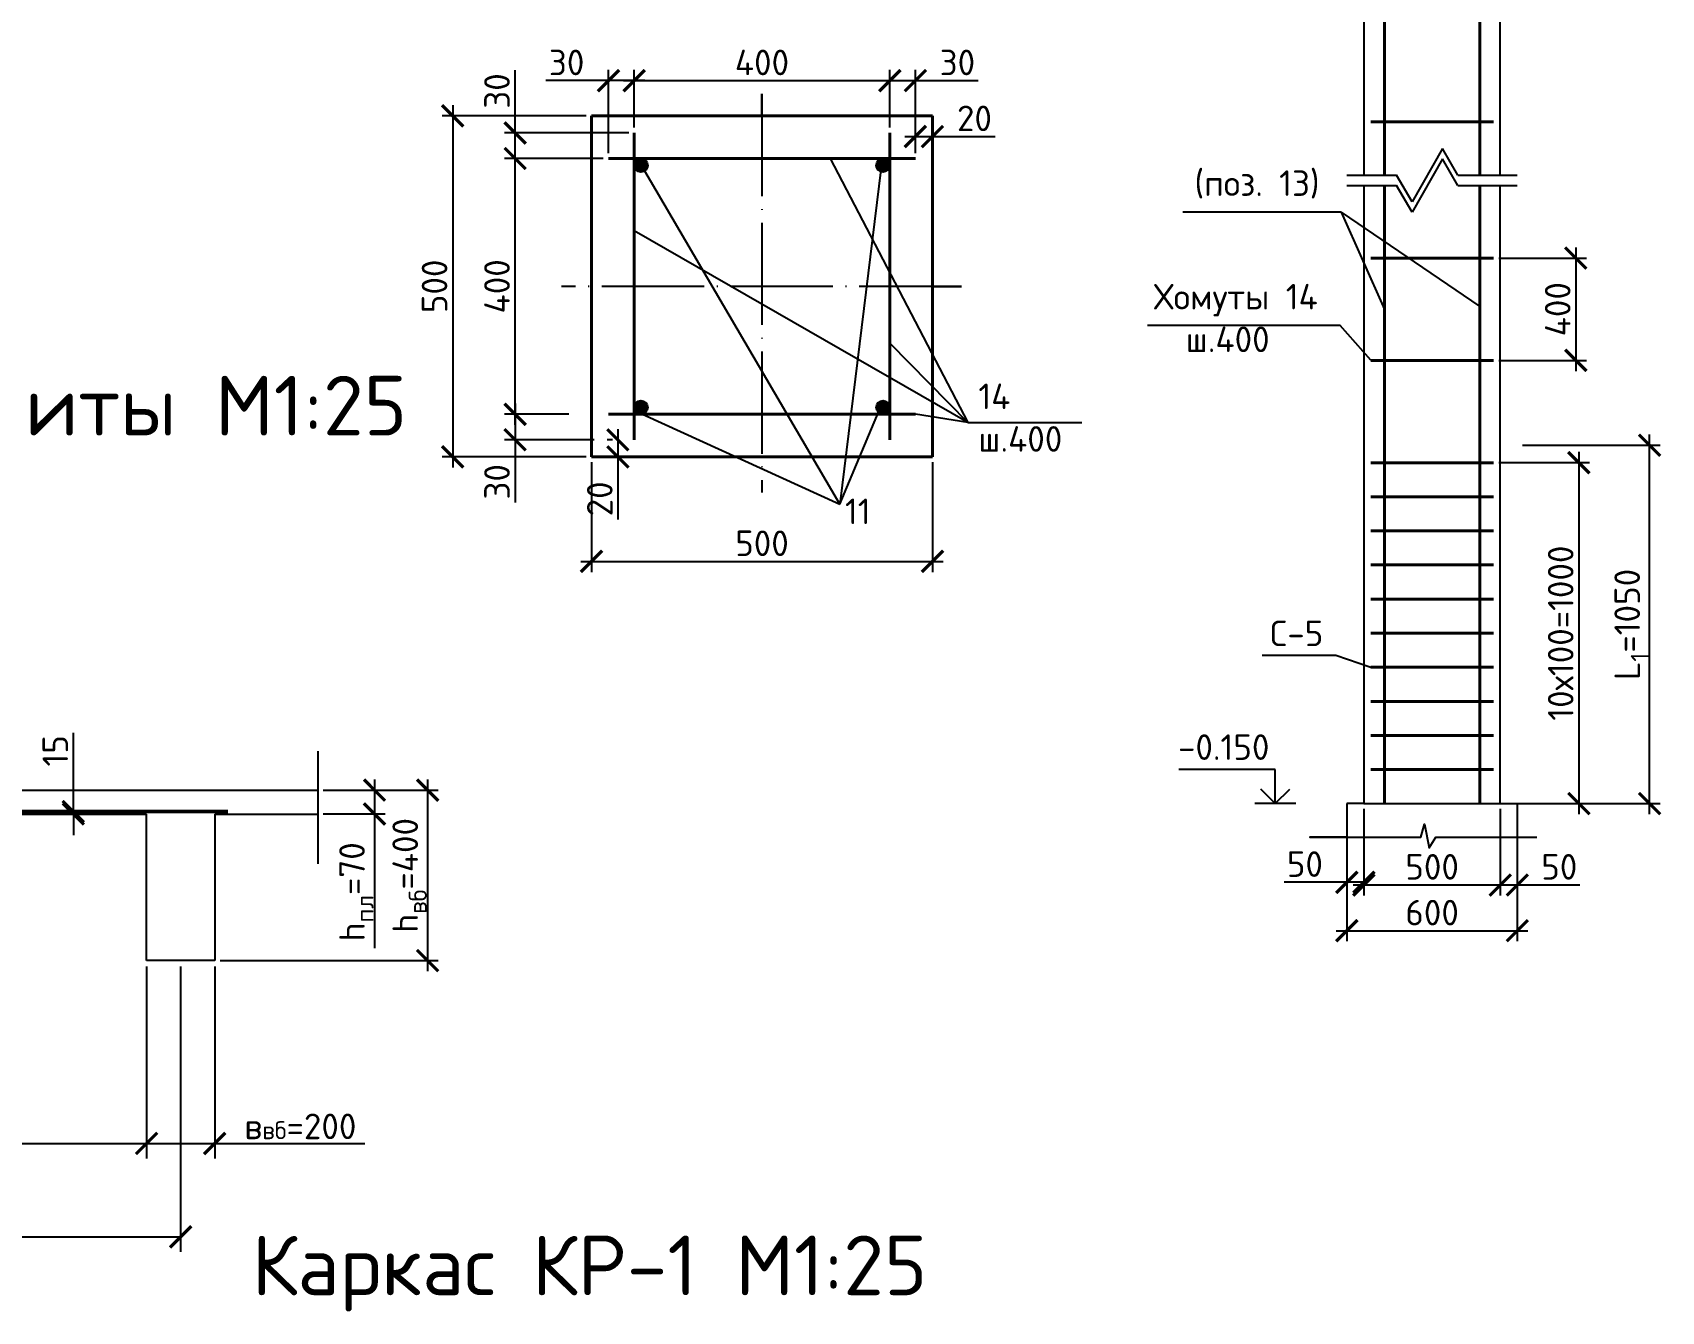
# Model space of a CAD drawing. Header units: millimetres. Extents: x -258556 to -95372, y 16759 to 83599.
# Drawn here: x -127601.2 to -127410.1, y 41723.7 to 41873.8 of the extents above; entities that cross this region are included whole.
import ezdxf

# ---------------------------------------------------------------- set-up
doc = ezdxf.new("R2010")
doc.units = ezdxf.units.MM
doc.header["$LTSCALE"] = 0.5
doc.linetypes.add('ACAD_ISO04W100', pattern=[30, 24, -3, 0, -3])
for name, color, linetype in [('оси', 7, 'ACAD_ISO04W100'), ('размеры', 7, 'Continuous'), ('тонкие', 7, 'Continuous'), ('Тонкий', 7, 'Continuous')]:
    doc.layers.add(name, color=color, linetype=linetype)
for name, color, linetype, lineweight in [('ТОЛСТЫЕ', 1, 'Continuous', 50), ('Толстый', 7, 'Continuous', 40), ('ТОНКИЕе', 7, 'Continuous', 25)]:
    doc.layers.add(name, color=color, linetype=linetype, lineweight=lineweight)
doc.styles.add('3.5', font='isocpeur.ttf', dxfattribs={"height": 3.5})
doc.styles.add('Наклонный3.5', font='isocpeur.ttf', dxfattribs={"height": 3})
doc.dimstyles.new('Строит25 3.5', dxfattribs={"dimtxt": 3.5, "dimasz": 2.5, "dimexe": 1.75, "dimexo": 0.7, "dimgap": 0.5, "dimtad": 1, "dimlfac": 25, "dimtxsty": '3.5', "dimblk": 'ARCHTICK', "dimcen": 0, "dimadec": 0, "dimazin": 0, "dimtfac": 1, "dimtmove": 0, "dimatfit": 3, "dimfxl": 1, "dimarcsym": 0})
doc.dimstyles.new('СТРОИТЕЛЬНЫЙ', dxfattribs={"dimtxt": 3.5, "dimasz": 2.5, "dimexe": 1.25, "dimexo": 0.625, "dimtad": 1, "dimdec": 0, "dimlfac": 100, "dimdsep": 46, "dimtxsty": 'Наклонный3.5', "dimblk1": 'ARCHTICK', "dimblk2": 'ARCHTICK', "dimsah": 1, "dimcen": 0, "dimdle": 1.25, "dimadec": 0, "dimazin": 0, "dimtfac": 0.75, "dimtdec": 0, "dimtmove": 0, "dimatfit": 3, "dimldrblk": 'ARCHTICK', "dimfxl": 1, "dimtolj": 1, "dimtzin": 0, "dimarcsym": 0})

# ---------------------------------------------------------------- blocks, each defined once
blk = doc.blocks.new('_ArchTick')
at = {"color": 0, "linetype": 'ByBlock', "const_width": 0.15}
blk.add_lwpolyline([(-0.5, -0.5), (0.5, 0.5)], dxfattribs=at)
blk = doc.blocks.new('*D903')
at = {"layer": 'Defpoints', "color": 0, "transparency": 16777216}
for p in [(-127647.87, 41764.88), (-127587.87, 41764.88), (-127587.87, 41743.43)]:
    blk.add_point(p, dxfattribs=at)
at = {"layer": 'Тонкий', "color": 0, "lineweight": -2, "transparency": 16777216}
for p, q in [((-127647.87, 41764.18), (-127647.87, 41741.68)), ((-127587.87, 41764.18), (-127587.87, 41741.68)), ((-127647.87, 41743.43), (-127587.87, 41743.43))]:
    blk.add_line(p, q, dxfattribs=at)
at = {"layer": 'Тонкий', "color": 0, "lineweight": -2, "transparency": 16777216, "xscale": 2.5, "yscale": 2.5, "zscale": 2.5, "rotation": 180}
blk.add_blockref('_ArchTick', (-127647.87, 41743.43), dxfattribs=at)
at = {"layer": 'Тонкий', "color": 0, "lineweight": -2, "transparency": 16777216, "xscale": 2.5, "yscale": 2.5, "zscale": 2.5}
blk.add_blockref('_ArchTick', (-127587.87, 41743.43), dxfattribs=at)
at = {"layer": 'Тонкий', "color": 0, "transparency": 16777216, "insert": (-127617.87, 41745.43), "char_height": 3, "attachment_point": 5, "style": 'Наклонный3.5'}
blk.add_mtext('l{\\H0.7x;\\S^ 02;}=1800', dxfattribs=at)
blk = doc.blocks.new('*D904')
at = {"layer": 'Defpoints', "color": 0, "transparency": 16777216}
for p in [(-127587.87, 41764.88), (-127579.87, 41764.88), (-127579.87, 41743.43)]:
    blk.add_point(p, dxfattribs=at)
at = {"layer": 'Тонкий', "color": 0, "lineweight": -2, "transparency": 16777216}
for p, q in [((-127587.87, 41764.18), (-127587.87, 41741.68)), ((-127579.87, 41764.18), (-127579.87, 41741.68)), ((-127587.87, 41743.43), (-127579.87, 41743.43)), ((-127579.87, 41743.43), (-127562.27, 41743.43))]:
    blk.add_line(p, q, dxfattribs=at)
at = {"layer": 'Тонкий', "color": 0, "lineweight": -2, "transparency": 16777216, "xscale": 2.5, "yscale": 2.5, "zscale": 2.5, "rotation": 180}
blk.add_blockref('_ArchTick', (-127587.87, 41743.43), dxfattribs=at)
at = {"layer": 'Тонкий', "color": 0, "lineweight": -2, "transparency": 16777216, "xscale": 2.5, "yscale": 2.5, "zscale": 2.5}
blk.add_blockref('_ArchTick', (-127579.87, 41743.43), dxfattribs=at)
at = {"layer": 'Тонкий', "color": 0, "transparency": 16777216, "insert": (-127569.82, 41745.43), "char_height": 3, "attachment_point": 5, "style": 'Наклонный3.5'}
blk.add_mtext('в{\\H0.7x;\\S^ вб;\\H1.42857x;=}200', dxfattribs=at)
blk = doc.blocks.new('*D894')
at = {"layer": 'Defpoints', "color": 0, "transparency": 16777216}
for p in [(-127651.87, 41764.88), (-127583.87, 41764.88), (-127583.87, 41732.46)]:
    blk.add_point(p, dxfattribs=at)
at = {"layer": 'Тонкий', "color": 0, "lineweight": -2, "transparency": 16777216}
for p, q in [((-127651.87, 41764.18), (-127651.87, 41730.71)), ((-127583.87, 41764.18), (-127583.87, 41730.71)), ((-127651.87, 41732.46), (-127583.87, 41732.46))]:
    blk.add_line(p, q, dxfattribs=at)
at = {"layer": 'Тонкий', "color": 0, "lineweight": -2, "transparency": 16777216, "xscale": 2.5, "yscale": 2.5, "zscale": 2.5, "rotation": 180}
blk.add_blockref('_ArchTick', (-127651.87, 41732.46), dxfattribs=at)
at = {"layer": 'Тонкий', "color": 0, "lineweight": -2, "transparency": 16777216, "xscale": 2.5, "yscale": 2.5, "zscale": 2.5}
blk.add_blockref('_ArchTick', (-127583.87, 41732.46), dxfattribs=at)
at = {"layer": 'Тонкий', "color": 0, "transparency": 16777216, "insert": (-127617.87, 41734.46), "char_height": 3, "attachment_point": 5, "style": 'Наклонный3.5'}
blk.add_mtext('В{\\H0.7x;\\S^ вб;\\H1.42857x;=2000}', dxfattribs=at)
blk = doc.blocks.new('*D908')
at = {"layer": 'Defpoints', "color": 0, "transparency": 16777216}
for p in [(-127567.78, 41784.88), (-127567.78, 41782.08), (-127561.12, 41782.08)]:
    blk.add_point(p, dxfattribs=at)
at = {"layer": 'размеры', "color": 0, "lineweight": -2, "transparency": 16777216}
for p, q in [((-127567.15, 41784.88), (-127559.87, 41784.88)), ((-127561.12, 41786.13), (-127561.12, 41782.08)), ((-127567.15, 41782.08), (-127559.87, 41782.08)), ((-127561.12, 41782.08), (-127561.12, 41766.33))]:
    blk.add_line(p, q, dxfattribs=at)
at = {"layer": 'размеры', "color": 0, "lineweight": -2, "transparency": 16777216, "xscale": 2.5, "yscale": 2.5, "zscale": 2.5}
for p, rotation in [((-127561.12, 41784.88), 90), ((-127561.12, 41782.08), 270)]:
    blk.add_blockref('_ArchTick', p, dxfattribs=dict(at, rotation=rotation))
at = {"layer": 'размеры', "color": 0, "transparency": 16777216, "insert": (-127563.25, 41772.95), "char_height": 3, "attachment_point": 5, "rotation": 90, "style": 'Наклонный3.5'}
blk.add_mtext('\\A1;h{\\H0.7x;\\S^ пл;}=70', dxfattribs=at)
blk = doc.blocks.new('*D909')
at = {"layer": 'Defpoints', "color": 0, "transparency": 16777216}
for p in [(-127561.12, 41784.88), (-127579.87, 41764.88), (-127554.89, 41764.88)]:
    blk.add_point(p, dxfattribs=at)
at = {"layer": 'размеры', "color": 0, "lineweight": -2, "transparency": 16777216}
for p, q in [((-127560.5, 41784.88), (-127553.64, 41784.88)), ((-127554.89, 41786.13), (-127554.89, 41763.63)), ((-127579.25, 41764.88), (-127553.64, 41764.88))]:
    blk.add_line(p, q, dxfattribs=at)
at = {"layer": 'размеры', "color": 0, "lineweight": -2, "transparency": 16777216, "xscale": 2.5, "yscale": 2.5, "zscale": 2.5}
for p, rotation in [((-127554.89, 41784.88), 90), ((-127554.89, 41764.88), 270)]:
    blk.add_blockref('_ArchTick', p, dxfattribs=dict(at, rotation=rotation))
at = {"layer": 'размеры', "color": 0, "transparency": 16777216, "insert": (-127557.01, 41774.88), "char_height": 3, "attachment_point": 5, "rotation": 90, "style": 'Наклонный3.5'}
blk.add_mtext('\\A1;h{\\H0.7x;\\S^ вб;}=400', dxfattribs=at)
blk = doc.blocks.new('*D968')
at = {"layer": 'Defpoints', "color": 0, "transparency": 16777216}
for p in [(-127596.46, 41782.36), (-127587.87, 41782.08), (-127578.34, 41782.36)]:
    blk.add_point(p, dxfattribs=at)
at = {"layer": 'размеры', "color": 0, "lineweight": -2, "transparency": 16777216}
for p, q in [((-127596.46, 41782.36), (-127596.46, 41791.61)), ((-127578.97, 41782.36), (-127597.71, 41782.36)), ((-127588.5, 41782.08), (-127597.71, 41782.08)), ((-127596.46, 41782.08), (-127596.46, 41782.36)), ((-127596.46, 41782.08), (-127596.46, 41779.58))]:
    blk.add_line(p, q, dxfattribs=at)
at = {"layer": 'размеры', "color": 0, "lineweight": -2, "transparency": 16777216, "xscale": 2.5, "yscale": 2.5, "zscale": 2.5}
for p, rotation in [((-127596.46, 41782.36), 270), ((-127596.46, 41782.08), 90)]:
    blk.add_blockref('_ArchTick', p, dxfattribs=dict(at, rotation=rotation))
at = {"layer": 'размеры', "color": 0, "transparency": 16777216, "insert": (-127598.58, 41789.49), "char_height": 3, "attachment_point": 5, "rotation": 90, "style": 'Наклонный3.5'}
blk.add_mtext('\\A1;15', dxfattribs=at)
blk = doc.blocks.new('*D986')
at = {"layer": 'Defpoints', "color": 0, "transparency": 16777216}
for p in [(-127429.83, 41823.3), (-127429.83, 41783.3), (-127419.81, 41783.3)]:
    blk.add_point(p, dxfattribs=at)
at = {"layer": 'тонкие', "color": 0, "lineweight": -2, "transparency": 16777216}
for p, q in [((-127429.21, 41823.3), (-127418.56, 41823.3)), ((-127419.81, 41824.55), (-127419.81, 41782.05)), ((-127429.21, 41783.3), (-127418.56, 41783.3))]:
    blk.add_line(p, q, dxfattribs=at)
at = {"layer": 'тонкие', "color": 0, "lineweight": -2, "transparency": 16777216, "xscale": 2.5, "yscale": 2.5, "zscale": 2.5}
for p, rotation in [((-127419.81, 41823.3), 90), ((-127419.81, 41783.3), 270)]:
    blk.add_blockref('_ArchTick', p, dxfattribs=dict(at, rotation=rotation))
at = {"layer": 'тонкие', "color": 0, "transparency": 16777216, "insert": (-127421.94, 41803.3), "char_height": 3, "attachment_point": 5, "rotation": 90, "style": 'Наклонный3.5'}
blk.add_mtext('\\A1;10х100=1000', dxfattribs=at)
blk = doc.blocks.new('*D987')
at = {"layer": 'Defpoints', "color": 0, "transparency": 16777216}
for p in [(-127429.83, 41847.3), (-127429.83, 41835.3), (-127420.17, 41835.3)]:
    blk.add_point(p, dxfattribs=at)
at = {"layer": 'Тонкий', "color": 0, "lineweight": -2, "transparency": 16777216}
for p, q in [((-127420.17, 41848.55), (-127420.17, 41834.05)), ((-127429.21, 41847.3), (-127418.92, 41847.3)), ((-127429.21, 41835.3), (-127418.92, 41835.3))]:
    blk.add_line(p, q, dxfattribs=at)
at = {"layer": 'Тонкий', "color": 0, "lineweight": -2, "transparency": 16777216, "xscale": 2.5, "yscale": 2.5, "zscale": 2.5}
for p, rotation in [((-127420.17, 41847.3), 90), ((-127420.17, 41835.3), 270)]:
    blk.add_blockref('_ArchTick', p, dxfattribs=dict(at, rotation=rotation))
at = {"layer": 'Тонкий', "color": 0, "transparency": 16777216, "insert": (-127422.29, 41841.3), "char_height": 3, "attachment_point": 5, "rotation": 90, "style": 'Наклонный3.5'}
blk.add_mtext('\\A1;400', dxfattribs=at)
blk = doc.blocks.new('*D988')
at = {"layer": 'Defpoints', "color": 0, "transparency": 16777216}
for p in [(-127497.66, 41868.12), (-127500.66, 41861.98), (-127497.66, 41858.98)]:
    blk.add_point(p, dxfattribs=at)
at = {"layer": 'тонкие', "color": 0, "lineweight": -2, "transparency": 16777216}
for p, q in [((-127500.66, 41862.6), (-127500.66, 41869.37)), ((-127497.66, 41859.6), (-127497.66, 41869.37)), ((-127501.91, 41868.12), (-127497.66, 41868.12)), ((-127497.66, 41868.12), (-127490.31, 41868.12))]:
    blk.add_line(p, q, dxfattribs=at)
at = {"layer": 'тонкие', "color": 0, "lineweight": -2, "transparency": 16777216, "xscale": 2.5, "yscale": 2.5, "zscale": 2.5, "rotation": 180}
blk.add_blockref('_ArchTick', (-127500.66, 41868.12), dxfattribs=at)
at = {"layer": 'тонкие', "color": 0, "lineweight": -2, "transparency": 16777216, "xscale": 2.5, "yscale": 2.5, "zscale": 2.5}
blk.add_blockref('_ArchTick', (-127497.66, 41868.12), dxfattribs=at)
at = {"layer": 'тонкие', "color": 0, "transparency": 16777216, "insert": (-127492.73, 41870.25), "char_height": 3, "attachment_point": 5, "style": 'Наклонный3.5'}
blk.add_mtext('\\A1;30', dxfattribs=at)
blk = doc.blocks.new('*D989')
at = {"layer": 'Defpoints', "color": 0, "transparency": 16777216}
for p in [(-127495.66, 41861.56), (-127497.66, 41858.98), (-127495.66, 41858.98)]:
    blk.add_point(p, dxfattribs=at)
at = {"layer": 'тонкие', "color": 0, "lineweight": -2, "transparency": 16777216}
for p, q in [((-127498.91, 41861.56), (-127495.66, 41861.56)), ((-127497.66, 41859.6), (-127497.66, 41862.81)), ((-127495.66, 41859.6), (-127495.66, 41862.81)), ((-127495.66, 41861.56), (-127488.31, 41861.56))]:
    blk.add_line(p, q, dxfattribs=at)
at = {"layer": 'тонкие', "color": 0, "lineweight": -2, "transparency": 16777216, "xscale": 2.5, "yscale": 2.5, "zscale": 2.5, "rotation": 180}
blk.add_blockref('_ArchTick', (-127497.66, 41861.56), dxfattribs=at)
at = {"layer": 'тонкие', "color": 0, "lineweight": -2, "transparency": 16777216, "xscale": 2.5, "yscale": 2.5, "zscale": 2.5}
blk.add_blockref('_ArchTick', (-127495.66, 41861.56), dxfattribs=at)
at = {"layer": 'тонкие', "color": 0, "transparency": 16777216, "insert": (-127490.73, 41863.69), "char_height": 3, "attachment_point": 5, "style": 'Наклонный3.5'}
blk.add_mtext('\\A1;20', dxfattribs=at)
blk = doc.blocks.new('*D990')
at = {"layer": 'Defpoints', "color": 0, "transparency": 16777216}
for p in [(-127533.66, 41868.12), (-127530.66, 41861.98), (-127533.66, 41858.98)]:
    blk.add_point(p, dxfattribs=at)
at = {"layer": 'тонкие', "color": 0, "lineweight": -2, "transparency": 16777216}
for p, q in [((-127533.66, 41859.6), (-127533.66, 41869.37)), ((-127530.66, 41862.6), (-127530.66, 41869.37)), ((-127533.66, 41868.12), (-127541.01, 41868.12)), ((-127529.41, 41868.12), (-127533.66, 41868.12))]:
    blk.add_line(p, q, dxfattribs=at)
at = {"layer": 'тонкие', "color": 0, "lineweight": -2, "transparency": 16777216, "xscale": 2.5, "yscale": 2.5, "zscale": 2.5, "rotation": 180}
blk.add_blockref('_ArchTick', (-127533.66, 41868.12), dxfattribs=at)
at = {"layer": 'тонкие', "color": 0, "lineweight": -2, "transparency": 16777216, "xscale": 2.5, "yscale": 2.5, "zscale": 2.5}
blk.add_blockref('_ArchTick', (-127530.66, 41868.12), dxfattribs=at)
at = {"layer": 'тонкие', "color": 0, "transparency": 16777216, "insert": (-127538.58, 41870.25), "char_height": 3, "attachment_point": 5, "style": 'Наклонный3.5'}
blk.add_mtext('\\A1;30', dxfattribs=at)
blk = doc.blocks.new('*D991')
at = {"layer": 'Defpoints', "color": 0, "transparency": 16777216}
for p in [(-127537.71, 41828.98), (-127544.62, 41825.98), (-127534.71, 41825.98)]:
    blk.add_point(p, dxfattribs=at)
at = {"layer": 'тонкие', "color": 0, "lineweight": -2, "transparency": 16777216}
for p, q in [((-127538.33, 41828.98), (-127545.87, 41828.98)), ((-127544.62, 41830.23), (-127544.62, 41825.98)), ((-127535.33, 41825.98), (-127545.87, 41825.98)), ((-127544.62, 41825.98), (-127544.62, 41818.63))]:
    blk.add_line(p, q, dxfattribs=at)
at = {"layer": 'тонкие', "color": 0, "lineweight": -2, "transparency": 16777216, "xscale": 2.5, "yscale": 2.5, "zscale": 2.5}
for p, rotation in [((-127544.62, 41828.98), 90), ((-127544.62, 41825.98), 270)]:
    blk.add_blockref('_ArchTick', p, dxfattribs=dict(at, rotation=rotation))
at = {"layer": 'тонкие', "color": 0, "transparency": 16777216, "insert": (-127546.75, 41821.05), "char_height": 3, "attachment_point": 5, "rotation": 90, "style": 'Наклонный3.5'}
blk.add_mtext('\\A1;30', dxfattribs=at)
blk = doc.blocks.new('*D992')
at = {"layer": 'Defpoints', "color": 0, "transparency": 16777216}
for p in [(-127532.57, 41825.98), (-127532.57, 41823.98), (-127532.57, 41823.98)]:
    blk.add_point(p, dxfattribs=at)
at = {"layer": 'тонкие', "color": 0, "lineweight": -2, "transparency": 16777216}
for p, q in [((-127532.57, 41827.23), (-127532.57, 41823.98)), ((-127533.19, 41825.98), (-127533.82, 41825.98)), ((-127533.19, 41823.98), (-127533.82, 41823.98)), ((-127532.57, 41823.98), (-127532.57, 41816.63))]:
    blk.add_line(p, q, dxfattribs=at)
at = {"layer": 'тонкие', "color": 0, "lineweight": -2, "transparency": 16777216, "xscale": 2.5, "yscale": 2.5, "zscale": 2.5}
for p, rotation in [((-127532.57, 41825.98), 90), ((-127532.57, 41823.98), 270)]:
    blk.add_blockref('_ArchTick', p, dxfattribs=dict(at, rotation=rotation))
at = {"layer": 'тонкие', "color": 0, "transparency": 16777216, "insert": (-127534.69, 41819.05), "char_height": 3, "attachment_point": 5, "rotation": 90, "style": 'Наклонный3.5'}
blk.add_mtext('\\A1;20', dxfattribs=at)
blk = doc.blocks.new('*D993')
at = {"layer": 'Defpoints', "color": 0, "transparency": 16777216}
for p in [(-127530.66, 41868.12), (-127500.66, 41868.12), (-127500.66, 41868.12)]:
    blk.add_point(p, dxfattribs=at)
at = {"layer": 'тонкие', "color": 0, "lineweight": -2, "transparency": 16777216}
for p, q in [((-127530.66, 41868.75), (-127530.66, 41869.37)), ((-127500.66, 41868.75), (-127500.66, 41869.37)), ((-127531.91, 41868.12), (-127499.41, 41868.12))]:
    blk.add_line(p, q, dxfattribs=at)
at = {"layer": 'тонкие', "color": 0, "lineweight": -2, "transparency": 16777216, "xscale": 2.5, "yscale": 2.5, "zscale": 2.5, "rotation": 180}
blk.add_blockref('_ArchTick', (-127530.66, 41868.12), dxfattribs=at)
at = {"layer": 'тонкие', "color": 0, "lineweight": -2, "transparency": 16777216, "xscale": 2.5, "yscale": 2.5, "zscale": 2.5}
blk.add_blockref('_ArchTick', (-127500.66, 41868.12), dxfattribs=at)
at = {"layer": 'тонкие', "color": 0, "transparency": 16777216, "insert": (-127515.66, 41870.25), "char_height": 3, "attachment_point": 5, "style": 'Наклонный3.5'}
blk.add_mtext('\\A1;400', dxfattribs=at)
blk = doc.blocks.new('*D994')
at = {"layer": 'Defpoints', "color": 0, "transparency": 16777216}
for p in [(-127544.62, 41858.98), (-127537.71, 41858.98), (-127544.62, 41828.98)]:
    blk.add_point(p, dxfattribs=at)
at = {"layer": 'тонкие', "color": 0, "lineweight": -2, "transparency": 16777216}
for p, q in [((-127544.62, 41827.73), (-127544.62, 41860.23)), ((-127538.33, 41858.98), (-127545.87, 41858.98)), ((-127545.25, 41828.98), (-127545.87, 41828.98))]:
    blk.add_line(p, q, dxfattribs=at)
at = {"layer": 'тонкие', "color": 0, "lineweight": -2, "transparency": 16777216, "xscale": 2.5, "yscale": 2.5, "zscale": 2.5}
for p, rotation in [((-127544.62, 41858.98), 90), ((-127544.62, 41828.98), 270)]:
    blk.add_blockref('_ArchTick', p, dxfattribs=dict(at, rotation=rotation))
at = {"layer": 'тонкие', "color": 0, "transparency": 16777216, "insert": (-127546.75, 41843.98), "char_height": 3, "attachment_point": 5, "rotation": 90, "style": 'Наклонный3.5'}
blk.add_mtext('\\A1;400', dxfattribs=at)
blk = doc.blocks.new('*D995')
at = {"layer": 'Defpoints', "color": 0, "transparency": 16777216}
for p in [(-127544.62, 41861.98), (-127530.66, 41861.98), (-127533.66, 41858.98)]:
    blk.add_point(p, dxfattribs=at)
at = {"layer": 'тонкие', "color": 0, "lineweight": -2, "transparency": 16777216}
for p, q in [((-127544.62, 41861.98), (-127544.62, 41869.33)), ((-127531.28, 41861.98), (-127545.87, 41861.98)), ((-127544.62, 41857.73), (-127544.62, 41861.98)), ((-127534.28, 41858.98), (-127545.87, 41858.98))]:
    blk.add_line(p, q, dxfattribs=at)
at = {"layer": 'тонкие', "color": 0, "lineweight": -2, "transparency": 16777216, "xscale": 2.5, "yscale": 2.5, "zscale": 2.5}
for p, rotation in [((-127544.62, 41861.98), 90), ((-127544.62, 41858.98), 270)]:
    blk.add_blockref('_ArchTick', p, dxfattribs=dict(at, rotation=rotation))
at = {"layer": 'тонкие', "color": 0, "transparency": 16777216, "insert": (-127546.75, 41866.9), "char_height": 3, "attachment_point": 5, "rotation": 90, "style": 'Наклонный3.5'}
blk.add_mtext('\\A1;30', dxfattribs=at)
blk = doc.blocks.new('*D996')
at = {"layer": 'Defpoints', "color": 0, "transparency": 16777216}
for p in [(-127447.03, 41783.3), (-127445.03, 41783.3), (-127445.03, 41774.07)]:
    blk.add_point(p, dxfattribs=at)
at = {"layer": 'размеры', "color": 0, "lineweight": -2, "transparency": 16777216}
for p, q in [((-127447.03, 41782.67), (-127447.03, 41772.82)), ((-127445.03, 41782.67), (-127445.03, 41772.82)), ((-127447.03, 41774.07), (-127454.38, 41774.07)), ((-127445.03, 41774.07), (-127448.28, 41774.07))]:
    blk.add_line(p, q, dxfattribs=at)
at = {"layer": 'размеры', "color": 0, "lineweight": -2, "transparency": 16777216, "xscale": 2.5, "yscale": 2.5, "zscale": 2.5, "rotation": 180}
blk.add_blockref('_ArchTick', (-127447.03, 41774.07), dxfattribs=at)
at = {"layer": 'размеры', "color": 0, "lineweight": -2, "transparency": 16777216, "xscale": 2.5, "yscale": 2.5, "zscale": 2.5}
blk.add_blockref('_ArchTick', (-127445.03, 41774.07), dxfattribs=at)
at = {"layer": 'размеры', "color": 0, "transparency": 16777216, "insert": (-127451.96, 41776.2), "char_height": 3, "attachment_point": 5, "style": 'Наклонный3.5'}
blk.add_mtext('\\A1;50', dxfattribs=at)
blk = doc.blocks.new('*D997')
at = {"layer": 'Defpoints', "color": 0, "transparency": 16777216}
for p in [(-127429.03, 41783.3), (-127427.03, 41783.3), (-127427.03, 41773.75)]:
    blk.add_point(p, dxfattribs=at)
at = {"layer": 'размеры', "color": 0, "lineweight": -2, "transparency": 16777216}
for p, q in [((-127429.03, 41782.67), (-127429.03, 41772.5)), ((-127427.03, 41782.67), (-127427.03, 41772.5)), ((-127430.28, 41773.75), (-127427.03, 41773.75)), ((-127427.03, 41773.75), (-127419.68, 41773.75))]:
    blk.add_line(p, q, dxfattribs=at)
at = {"layer": 'размеры', "color": 0, "lineweight": -2, "transparency": 16777216, "xscale": 2.5, "yscale": 2.5, "zscale": 2.5, "rotation": 180}
blk.add_blockref('_ArchTick', (-127429.03, 41773.75), dxfattribs=at)
at = {"layer": 'размеры', "color": 0, "lineweight": -2, "transparency": 16777216, "xscale": 2.5, "yscale": 2.5, "zscale": 2.5}
blk.add_blockref('_ArchTick', (-127427.03, 41773.75), dxfattribs=at)
at = {"layer": 'размеры', "color": 0, "transparency": 16777216, "insert": (-127422.11, 41775.88), "char_height": 3, "attachment_point": 5, "style": 'Наклонный3.5'}
blk.add_mtext('\\A1;50', dxfattribs=at)
blk = doc.blocks.new('*D998')
at = {"layer": 'Defpoints', "color": 0, "transparency": 16777216}
for p in [(-127445.03, 41779.36), (-127429.03, 41779.36), (-127429.03, 41773.75)]:
    blk.add_point(p, dxfattribs=at)
at = {"layer": 'размеры', "color": 0, "lineweight": -2, "transparency": 16777216}
for p, q in [((-127445.03, 41778.73), (-127445.03, 41772.5)), ((-127429.03, 41778.73), (-127429.03, 41772.5)), ((-127446.28, 41773.75), (-127427.78, 41773.75))]:
    blk.add_line(p, q, dxfattribs=at)
at = {"layer": 'размеры', "color": 0, "lineweight": -2, "transparency": 16777216, "xscale": 2.5, "yscale": 2.5, "zscale": 2.5, "rotation": 180}
blk.add_blockref('_ArchTick', (-127445.03, 41773.75), dxfattribs=at)
at = {"layer": 'размеры', "color": 0, "lineweight": -2, "transparency": 16777216, "xscale": 2.5, "yscale": 2.5, "zscale": 2.5}
blk.add_blockref('_ArchTick', (-127429.03, 41773.75), dxfattribs=at)
at = {"layer": 'размеры', "color": 0, "transparency": 16777216, "insert": (-127437.03, 41775.88), "char_height": 3, "attachment_point": 5, "style": 'Наклонный3.5'}
blk.add_mtext('\\A1;500', dxfattribs=at)
blk = doc.blocks.new('*D999')
at = {"layer": 'Defpoints', "color": 0, "transparency": 16777216}
for p in [(-127447.03, 41774.07), (-127427.03, 41773.75), (-127427.03, 41768.39)]:
    blk.add_point(p, dxfattribs=at)
at = {"layer": 'размеры', "color": 0, "lineweight": -2, "transparency": 16777216}
for p, q in [((-127447.03, 41773.45), (-127447.03, 41767.14)), ((-127427.03, 41773.13), (-127427.03, 41767.14)), ((-127448.28, 41768.39), (-127425.78, 41768.39))]:
    blk.add_line(p, q, dxfattribs=at)
at = {"layer": 'размеры', "color": 0, "lineweight": -2, "transparency": 16777216, "xscale": 2.5, "yscale": 2.5, "zscale": 2.5, "rotation": 180}
blk.add_blockref('_ArchTick', (-127447.03, 41768.39), dxfattribs=at)
at = {"layer": 'размеры', "color": 0, "lineweight": -2, "transparency": 16777216, "xscale": 2.5, "yscale": 2.5, "zscale": 2.5}
blk.add_blockref('_ArchTick', (-127427.03, 41768.39), dxfattribs=at)
at = {"layer": 'размеры', "color": 0, "transparency": 16777216, "insert": (-127437.03, 41770.51), "char_height": 3, "attachment_point": 5, "style": 'Наклонный3.5'}
blk.add_mtext('\\A1;600', dxfattribs=at)
blk = doc.blocks.new('*D1000')
at = {"layer": 'Defpoints', "color": 0, "transparency": 16777216}
for p in [(-127427.03, 41825.34), (-127411.51, 41825.34), (-127427.03, 41783.3)]:
    blk.add_point(p, dxfattribs=at)
at = {"layer": 'размеры', "color": 0, "lineweight": -2, "transparency": 16777216}
for p, q in [((-127411.51, 41782.05), (-127411.51, 41826.59)), ((-127426.41, 41825.34), (-127410.26, 41825.34)), ((-127426.41, 41783.3), (-127410.26, 41783.3))]:
    blk.add_line(p, q, dxfattribs=at)
at = {"layer": 'размеры', "color": 0, "lineweight": -2, "transparency": 16777216, "xscale": 2.5, "yscale": 2.5, "zscale": 2.5}
for p, rotation in [((-127411.51, 41825.34), 90), ((-127411.51, 41783.3), 270)]:
    blk.add_blockref('_ArchTick', p, dxfattribs=dict(at, rotation=rotation))
at = {"layer": 'размеры', "color": 0, "transparency": 16777216, "insert": (-127413.63, 41804.32), "char_height": 3, "attachment_point": 5, "rotation": 90, "style": 'Наклонный3.5'}
blk.add_mtext('\\A1;L{\\H0.7x;\\S^ 1;}=1050', dxfattribs=at)
blk = doc.blocks.new('*D1001')
at = {"layer": 'Defpoints', "color": 0, "transparency": 16777216}
for p in [(-127535.66, 41823.98), (-127495.66, 41823.98), (-127495.66, 41811.72)]:
    blk.add_point(p, dxfattribs=at)
at = {"layer": 'размеры', "color": 0, "lineweight": -2, "transparency": 16777216}
for p, q in [((-127535.66, 41823.35), (-127535.66, 41810.47)), ((-127495.66, 41823.35), (-127495.66, 41810.47)), ((-127536.91, 41811.72), (-127494.41, 41811.72))]:
    blk.add_line(p, q, dxfattribs=at)
at = {"layer": 'размеры', "color": 0, "lineweight": -2, "transparency": 16777216, "xscale": 2.5, "yscale": 2.5, "zscale": 2.5, "rotation": 180}
blk.add_blockref('_ArchTick', (-127535.66, 41811.72), dxfattribs=at)
at = {"layer": 'размеры', "color": 0, "lineweight": -2, "transparency": 16777216, "xscale": 2.5, "yscale": 2.5, "zscale": 2.5}
blk.add_blockref('_ArchTick', (-127495.66, 41811.72), dxfattribs=at)
at = {"layer": 'размеры', "color": 0, "transparency": 16777216, "insert": (-127515.66, 41813.84), "char_height": 3, "attachment_point": 5, "style": 'Наклонный3.5'}
blk.add_mtext('\\A1;500', dxfattribs=at)
blk = doc.blocks.new('*D1002')
at = {"layer": 'Defpoints', "color": 0, "transparency": 16777216}
for p in [(-127535.66, 41863.98), (-127551.95, 41823.98), (-127535.66, 41823.98)]:
    blk.add_point(p, dxfattribs=at)
at = {"layer": 'размеры', "color": 0, "lineweight": -2, "transparency": 16777216}
for p, q in [((-127551.95, 41865.23), (-127551.95, 41822.73)), ((-127536.28, 41863.98), (-127553.2, 41863.98)), ((-127536.28, 41823.98), (-127553.2, 41823.98))]:
    blk.add_line(p, q, dxfattribs=at)
at = {"layer": 'размеры', "color": 0, "lineweight": -2, "transparency": 16777216, "xscale": 2.5, "yscale": 2.5, "zscale": 2.5}
for p, rotation in [((-127551.95, 41863.98), 90), ((-127551.95, 41823.98), 270)]:
    blk.add_blockref('_ArchTick', p, dxfattribs=dict(at, rotation=rotation))
at = {"layer": 'размеры', "color": 0, "transparency": 16777216, "insert": (-127554.08, 41843.98), "char_height": 3, "attachment_point": 5, "rotation": 90, "style": 'Наклонный3.5'}
blk.add_mtext('\\A1;500', dxfattribs=at)

msp = doc.modelspace()

# ---------------------------------------------------------------- hatches: boundary and pattern name
at = {"layer": 'тонкие'}
h = msp.add_hatch(color=7, dxfattribs=at)
h.dxf.hatch_style = 1
h.paths.add_polyline_path([(-127529.05869, 41858.17961, 1), (-127530.65869, 41858.17961, 1)])
h = msp.add_hatch(color=7, dxfattribs=at)
h.dxf.hatch_style = 1
h.paths.add_polyline_path([(-127500.65869, 41858.17961, 1), (-127502.25869, 41858.17961, 1)])
h = msp.add_hatch(color=7, dxfattribs=at)
h.dxf.hatch_style = 1
h.paths.add_polyline_path([(-127529.05869, 41829.77961, 1), (-127530.65869, 41829.77961, 1)])
h = msp.add_hatch(color=7, dxfattribs=at)
h.dxf.hatch_style = 1
h.paths.add_polyline_path([(-127500.65869, 41829.77961, 1), (-127502.25869, 41829.77961, 1)])

# ---------------------------------------------------------------- linework, layer by layer
at = {"layer": 'оси', "color": 7}
for points in [[(-127515.65869, 41863.97961), (-127515.65869, 41866.55128), (-127515.65869, 41819.81254)], [(-127495.65869, 41843.97961), (-127492.2526, 41843.97961), (-127539.19305, 41843.97961)]]:
    msp.add_lwpolyline(points, dxfattribs=at)
at = {"layer": 'ТОЛСТЫЕ', "color": 7}
msp.add_lwpolyline([(-127578.3425, 41782.36301), (-127629.81768, 41782.36301), (-127631.87016, 41783.92451), (-127671.83184, 41783.92451)], dxfattribs=at)
at = {"layer": 'Толстый', "color": 7}
for p, q in [((-127442.63243, 41857.03311), (-127442.63243, 41954.6426)), ((-127431.43243, 41954.6426), (-127431.43243, 41857.03311)), ((-127535.65869, 41823.97961), (-127535.65869, 41863.97961)), ((-127535.65869, 41863.97961), (-127495.65869, 41863.97961)), ((-127495.65869, 41863.97961), (-127495.65869, 41823.97961)), ((-127444.23243, 41863.29552), (-127429.83243, 41863.29552)), ((-127444.23243, 41863.29552), (-127429.83243, 41863.29552)), ((-127530.65869, 41825.97961), (-127530.65869, 41861.97961)), ((-127500.65869, 41825.97961), (-127500.65869, 41861.97961)), ((-127533.65869, 41858.97961), (-127497.65869, 41858.97961)), ((-127442.63243, 41783.29552), (-127442.63243, 41855.82961)), ((-127431.43243, 41855.82961), (-127431.43243, 41783.29552)), ((-127444.23243, 41847.29552), (-127429.83243, 41847.29552)), ((-127444.23243, 41835.29552), (-127429.83243, 41835.29552)), ((-127533.65869, 41828.97961), (-127497.65869, 41828.97961)), ((-127495.65869, 41823.97961), (-127535.65869, 41823.97961)), ((-127444.23243, 41823.29552), (-127429.83243, 41823.29552)), ((-127444.23243, 41819.29552), (-127429.83243, 41819.29552)), ((-127444.23243, 41815.29552), (-127429.83243, 41815.29552)), ((-127444.23243, 41811.29552), (-127429.83243, 41811.29552)), ((-127444.23243, 41807.29552), (-127429.83243, 41807.29552)), ((-127444.23243, 41803.29552), (-127429.83243, 41803.29552)), ((-127444.23243, 41799.29552), (-127429.83243, 41799.29552)), ((-127444.23243, 41795.29552), (-127429.83243, 41795.29552)), ((-127444.23243, 41791.29552), (-127429.83243, 41791.29552)), ((-127444.23243, 41787.29552), (-127429.83243, 41787.29552))]:
    msp.add_line(p, q, dxfattribs=at)
at = {"layer": 'тонкие', "color": 7}
for p, q in [((-127445.03243, 41954.6426), (-127445.03243, 41857.03311)), ((-127429.03243, 41857.03311), (-127429.03243, 41954.6426)), ((-127435.80403, 41860.15322), (-127439.35402, 41853.88923)), ((-127434.00823, 41857.03311), (-127435.80403, 41860.15322)), ((-127506.50495, 41818.41407), (-127529.65869, 41857.97961)), ((-127507.64901, 41858.97961), (-127491.50444, 41828.01365)), ((-127501.65869, 41857.97961), (-127506.50495, 41818.41407)), ((-127435.80403, 41858.94972), (-127439.35402, 41852.68573)), ((-127434.00823, 41855.82961), (-127435.80403, 41858.94972)), ((-127447.03243, 41857.03311), (-127441.19747, 41857.03311)), ((-127447.03243, 41855.82961), (-127441.19747, 41855.82961)), ((-127445.03243, 41855.82961), (-127445.03243, 41783.29552)), ((-127439.35402, 41853.88923), (-127441.19747, 41857.03311)), ((-127439.35402, 41852.68573), (-127441.19747, 41855.82961)), ((-127434.00823, 41857.03311), (-127427.03243, 41857.03311)), ((-127434.00823, 41855.82961), (-127427.03243, 41855.82961)), ((-127429.03243, 41783.29552), (-127429.03243, 41855.82961)), ((-127447.69463, 41852.69897), (-127466.26305, 41852.69897)), ((-127447.69463, 41852.69897), (-127431.43243, 41841.62698)), ((-127447.69463, 41852.69897), (-127442.63243, 41841.2848)), ((-127491.50444, 41828.01365), (-127530.65869, 41850.48072)), ((-127447.82721, 41839.38236), (-127470.40785, 41839.38236)), ((-127444.23243, 41835.33178), (-127447.82721, 41839.38236)), ((-127500.65869, 41837.33574), (-127491.50444, 41828.01365)), ((-127529.65869, 41828.97961), (-127506.50495, 41818.41407)), ((-127506.50495, 41818.41407), (-127501.65869, 41829.97961)), ((-127491.50444, 41828.01365), (-127497.65869, 41828.97961)), ((-127491.50444, 41828.01365), (-127478.13229, 41828.01365)), ((-127456.97423, 41800.71254), (-127448.32011, 41800.71254)), ((-127448.32011, 41800.71254), (-127444.23243, 41799.29552)), ((-127455.43243, 41787.29552), (-127466.73478, 41787.29552)), ((-127455.43243, 41783.29552), (-127455.43243, 41787.29552)), ((-127455.43243, 41783.29552), (-127457.12949, 41784.99258)), ((-127455.43243, 41783.29552), (-127453.73537, 41784.99258)), ((-127453.03243, 41783.29552), (-127457.83243, 41783.29552)), ((-127445.03243, 41783.29552), (-127429.03243, 41783.29552))]:
    msp.add_line(p, q, dxfattribs=at)
for centre in [(-127529.85869, 41858.17961), (-127501.45869, 41858.17961), (-127529.85869, 41829.77961), (-127501.45869, 41829.77961)]:
    msp.add_circle(centre, 0.8, dxfattribs=at)
at = {"layer": 'ТОНКИЕе', "color": 7}
for points in [[(-127445.03243, 41783.29552), (-127447.03243, 41783.29552)], [(-127447.03243, 41783.29552), (-127447.03243, 41779.35833)], [(-127429.03243, 41783.29552), (-127427.03243, 41783.29552), (-127427.03243, 41779.35833)], [(-127447.03243, 41779.35833), (-127451.39132, 41779.35833), (-127438.35737, 41779.35833), (-127437.9079, 41780.90487), (-127437.3585, 41778.11114), (-127436.60926, 41779.35833), (-127424.72388, 41779.35833)]]:
    msp.add_lwpolyline(points, dxfattribs=at)
at = {"layer": 'Тонкий', "color": 7}
for p, q in [((-127567.7761, 41789.44828), (-127567.7761, 41776.22679)), ((-127720.67153, 41784.8772), (-127567.7761, 41784.8772)), ((-127647.87153, 41782.0772), (-127587.87153, 41782.0772)), ((-127587.87153, 41764.8772), (-127587.87153, 41782.0772)), ((-127579.87153, 41782.0772), (-127567.7761, 41782.0772)), ((-127579.87153, 41782.0772), (-127579.87153, 41764.8772)), ((-127579.87153, 41764.8772), (-127587.87153, 41764.8772))]:
    msp.add_line(p, q, dxfattribs=at)

# ---------------------------------------------------------------- texts
at = {"layer": 'тонкие', "color": 7, "char_height": 3, "style": 'Наклонный3.5'}
for s, width, gutter_width, insert, attachment_point in [('  (поз. 13)', 18.4270816, 17.5, (-127468.7304, 41857.58805), 1), ('\\pxqc; Хомуты 14\\Pш.400', 24.7975892, 17.5, (-127473.41396, 41844.27143), 1), ('14\\Pш.400', 15.2276277, 17.5, (-127490.26645, 41832.58336), 1), ('11', 6.8399193, 17.5, (-127505.91677, 41819.08389), 1), ('С-5', 14.0871382, 17.5, (-127456.03229, 41804.77022), 1), ('-0.150', 16.2708241, 25, (-127456.11569, 41791.42594), 3)]:
    msp.add_mtext_dynamic_manual_height_columns(s, width=width, gutter_width=gutter_width, heights=[0], dxfattribs=dict(at, insert=insert, attachment_point=attachment_point))
at = {"layer": 'Тонкий', "color": 7, "char_height": 7, "attachment_point": 1, "style": 'Наклонный3.5'}
for s, width, insert in [('Схема армирования плиты М1:25', 145.8676189, (-127703.90818, 41833.48518)), ('Каркас КР-1 М1:25', 183.1315124, (-127575.5233, 41732.62187))]:
    msp.add_mtext_dynamic_manual_height_columns(s, width=width, gutter_width=50, heights=[0], dxfattribs=dict(at, insert=insert))

# ---------------------------------------------------------------- dimensions: what is measured, and where the dimension line sits
at = {"layer": 'размеры', "color": 7}
for base, p1, p2, text, picture, middle in [((-127551.95153, 41823.97961), (-127535.65869, 41863.97961), (-127535.65869, 41823.97961), '500', '*D1002', (-127554.07653, 41843.97961)), ((-127411.50566, 41825.33966), (-127427.03243, 41783.29552), (-127427.03243, 41825.33966), 'L{\\H0.7x;\\S^ 1;}=1050', '*D1000', (-127413.63066, 41804.31759)), ((-127596.457, 41782.36301), (-127587.87153, 41782.0772), (-127578.3425, 41782.36301), '15', '*D968', (-127598.582, 41789.48801)), ((-127554.88997, 41764.8772), (-127561.1232, 41784.8772), (-127579.87153, 41764.8772), 'h{\\H0.7x;\\S^ вб;}=400', '*D909', (-127557.01497, 41774.8772)), ((-127561.1232, 41782.0772), (-127567.7761, 41784.8772), (-127567.7761, 41782.0772), 'h{\\H0.7x;\\S^ пл;}=70', '*D908', (-127563.2482, 41772.9522))]:
    dim = msp.add_linear_dim(base=base, p1=p1, p2=p2, angle=90, text=text, dimstyle='СТРОИТЕЛЬНЫЙ', dxfattribs=at)
    dim.commit()
    dim.dimension.update_dxf_attribs({"geometry": picture, "text_midpoint": middle})
for base, p1, p2, text, picture, middle in [((-127495.65869, 41811.71676), (-127535.65869, 41823.97961), (-127495.65869, 41823.97961), '500', '*D1001', (-127515.65869, 41813.84176)), ((-127427.03243, 41773.75467), (-127429.03243, 41783.29552), (-127427.03243, 41783.29552), '50', '*D997', (-127422.10743, 41775.87967)), ((-127429.03243, 41773.75467), (-127445.03243, 41779.35833), (-127429.03243, 41779.35833), '500', '*D998', (-127437.03243, 41775.87967)), ((-127427.03243, 41768.3878), (-127447.03243, 41774.07492), (-127427.03243, 41773.75467), '600', '*D999', (-127437.03243, 41770.5128))]:
    dim = msp.add_linear_dim(base=base, p1=p1, p2=p2, text=text, dimstyle='СТРОИТЕЛЬНЫЙ', dxfattribs=at)
    dim.commit()
    dim.dimension.update_dxf_attribs({"geometry": picture, "text_midpoint": middle})
dim = msp.add_linear_dim(base=(-127445.03243, 41774.07492), p1=(-127447.03243, 41783.29552), p2=(-127445.03243, 41783.29552), text='50', dimstyle='СТРОИТЕЛЬНЫЙ', dxfattribs=at)
dim.commit()
dim.dimension.update_dxf_attribs({"geometry": '*D996', "text_midpoint": (-127451.95743, 41774.07492), "dimtype": 160})
at = {"layer": 'тонкие', "color": 7}
for base, p1, p2, text, picture, middle in [((-127533.65869, 41868.12179), (-127530.65869, 41861.97961), (-127533.65869, 41858.97961), '30', '*D990', (-127538.58369, 41870.24679)), ((-127500.65869, 41868.12179), (-127530.65869, 41868.12179), (-127500.65869, 41868.12179), '400', '*D993', (-127515.65869, 41870.24679)), ((-127497.65869, 41868.12179), (-127500.65869, 41861.97961), (-127497.65869, 41858.97961), '30', '*D988', (-127492.73369, 41870.24679)), ((-127495.65869, 41861.56086), (-127497.65869, 41858.97961), (-127495.65869, 41858.97961), '20', '*D989', (-127490.73369, 41863.68586))]:
    dim = msp.add_linear_dim(base=base, p1=p1, p2=p2, text=text, dimstyle='СТРОИТЕЛЬНЫЙ', dxfattribs=at)
    dim.commit()
    dim.dimension.update_dxf_attribs({"geometry": picture, "text_midpoint": middle})
for base, p1, p2, text, picture, middle in [((-127544.62258, 41861.97961), (-127533.65869, 41858.97961), (-127530.65869, 41861.97961), '30', '*D995', (-127546.74758, 41866.90461)), ((-127544.62258, 41858.97961), (-127544.62258, 41828.97961), (-127537.70862, 41858.97961), '400', '*D994', (-127546.74758, 41843.97961)), ((-127544.62258, 41825.97961), (-127537.70862, 41828.97961), (-127534.70862, 41825.97961), '30', '*D991', (-127546.74758, 41821.05461)), ((-127532.56994, 41823.97961), (-127532.56994, 41825.97961), (-127532.56994, 41823.97961), '20', '*D992', (-127534.69494, 41819.05461))]:
    dim = msp.add_linear_dim(base=base, p1=p1, p2=p2, angle=90, text=text, dimstyle='СТРОИТЕЛЬНЫЙ', dxfattribs=at)
    dim.commit()
    dim.dimension.update_dxf_attribs({"geometry": picture, "text_midpoint": middle})
dim = msp.add_linear_dim(base=(-127419.81349, 41783.29552), p1=(-127429.83243, 41823.29552), p2=(-127429.83243, 41783.29552), angle=90, text='10х100=1000', dimstyle='СТРОИТЕЛЬНЫЙ', dxfattribs=at)
dim.commit()
dim.dimension.update_dxf_attribs({"geometry": '*D986', "text_midpoint": (-127419.81349, 41803.29552), "dimtype": 160})
at = {"layer": 'Тонкий', "color": 7}
dim = msp.add_linear_dim(base=(-127420.16684, 41835.29552), p1=(-127429.83243, 41847.29552), p2=(-127429.83243, 41835.29552), angle=90, text='400', dimstyle='СТРОИТЕЛЬНЫЙ', dxfattribs=at)
dim.commit()
dim.dimension.update_dxf_attribs({"geometry": '*D987', "text_midpoint": (-127420.16684, 41841.29552), "dimtype": 160})
for base, p1, p2, text, picture, middle in [((-127583.87153, 41732.46044), (-127651.87153, 41764.8772), (-127583.87153, 41764.8772), 'В{\\H0.7x;\\S^ вб;\\H1.42857x;=2000}', '*D894', (-127617.87153, 41734.46044)), ((-127587.87153, 41743.43313), (-127647.87153, 41764.8772), (-127587.87153, 41764.8772), 'l{\\H0.7x;\\S^ 02;}=1800', '*D903', (-127617.87153, 41745.43313)), ((-127579.87153, 41743.43313), (-127587.87153, 41764.8772), (-127579.87153, 41764.8772), 'в{\\H0.7x;\\S^ вб;\\H1.42857x;=}<>', '*D904', (-127569.82153, 41745.43313))]:
    dim = msp.add_linear_dim(base=base, p1=p1, p2=p2, text=text, dimstyle='Строит25 3.5', override={"dimtxsty": 'Наклонный3.5'}, dxfattribs=at)
    dim.commit()
    dim.dimension.update_dxf_attribs({"geometry": picture, "text_midpoint": middle})

doc.saveas('drawing.dxf')
